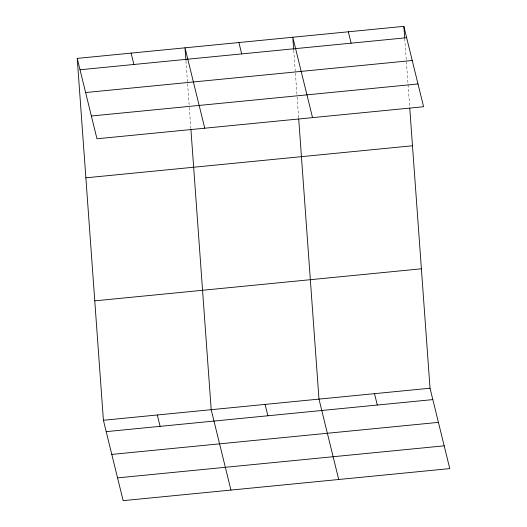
<?xml version="1.0" encoding="UTF-8"?>
<svg xmlns="http://www.w3.org/2000/svg" width="527" height="527" viewBox="0 0 527 527"><rect width="100%" height="100%" fill="white"/><g stroke="black" fill="none" stroke-linecap="round" stroke-linejoin="round"><path stroke-width="0.4" stroke-dasharray="2.63 1.98" d="M404.736 38.616L409.703 107.324M293.743 50.335L295.344 72.416M295.403 73.233L296.938 94.498M297.116 96.955L298.657 118.219M185.959 60.908L187.559 82.989M187.619 83.806L189.153 105.077M189.331 107.528L190.873 128.799"/><path stroke-width="0.79" d="M77.225 58.398L403.847 26.35L423.589 106.731L96.968 138.779L77.225 58.398L103.411 420.269L123.153 500.65L449.775 468.602L430.032 388.221L409.762 108.14M80.018 69.768L406.64 37.72M85.611 92.541L412.233 60.493M91.375 116.006L417.997 83.958M85.868 177.816L412.489 145.768M94.768 300.851L421.389 268.803M103.411 420.269L430.032 388.221M106.204 431.639L432.825 399.598M111.796 454.412L438.418 422.371M117.561 477.877L444.182 445.829M348.321 31.798L351.114 43.168M312.537 117.626L292.795 37.246L293.684 49.512M374.506 393.669L377.299 405.046M238.902 42.535L241.695 53.906M338.723 479.498L318.98 399.117L298.717 119.036M204.753 128.199L185.01 47.819L185.899 60.091M265.088 404.407L267.881 415.777M131.118 53.108L133.911 64.478M230.938 490.077L211.195 409.696L190.932 129.616M157.303 414.98L160.096 426.356M403.847 26.35L404.677 37.799"/></g></svg>
